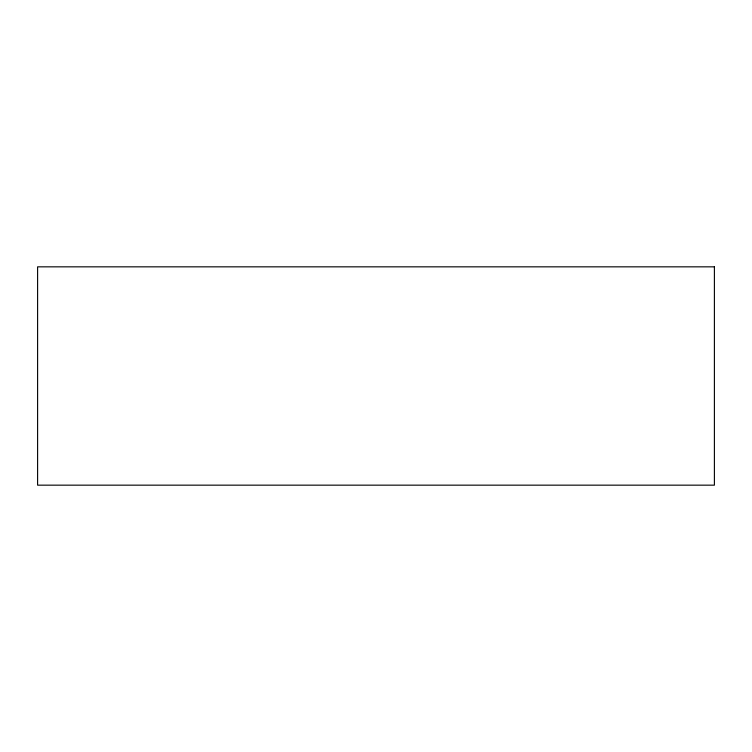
<?xml version="1.0" encoding="UTF-8"?>
<svg xmlns="http://www.w3.org/2000/svg" width="752" height="752" viewBox="0 0 752 752"><rect width="100%" height="100%" fill="white"/><g stroke="black" fill="none" stroke-linecap="round" stroke-linejoin="round"><path stroke-width="1.13" d="M714.4 266.838L37.6 266.838L37.6 485.162L714.4 485.162L714.4 266.838"/></g></svg>
